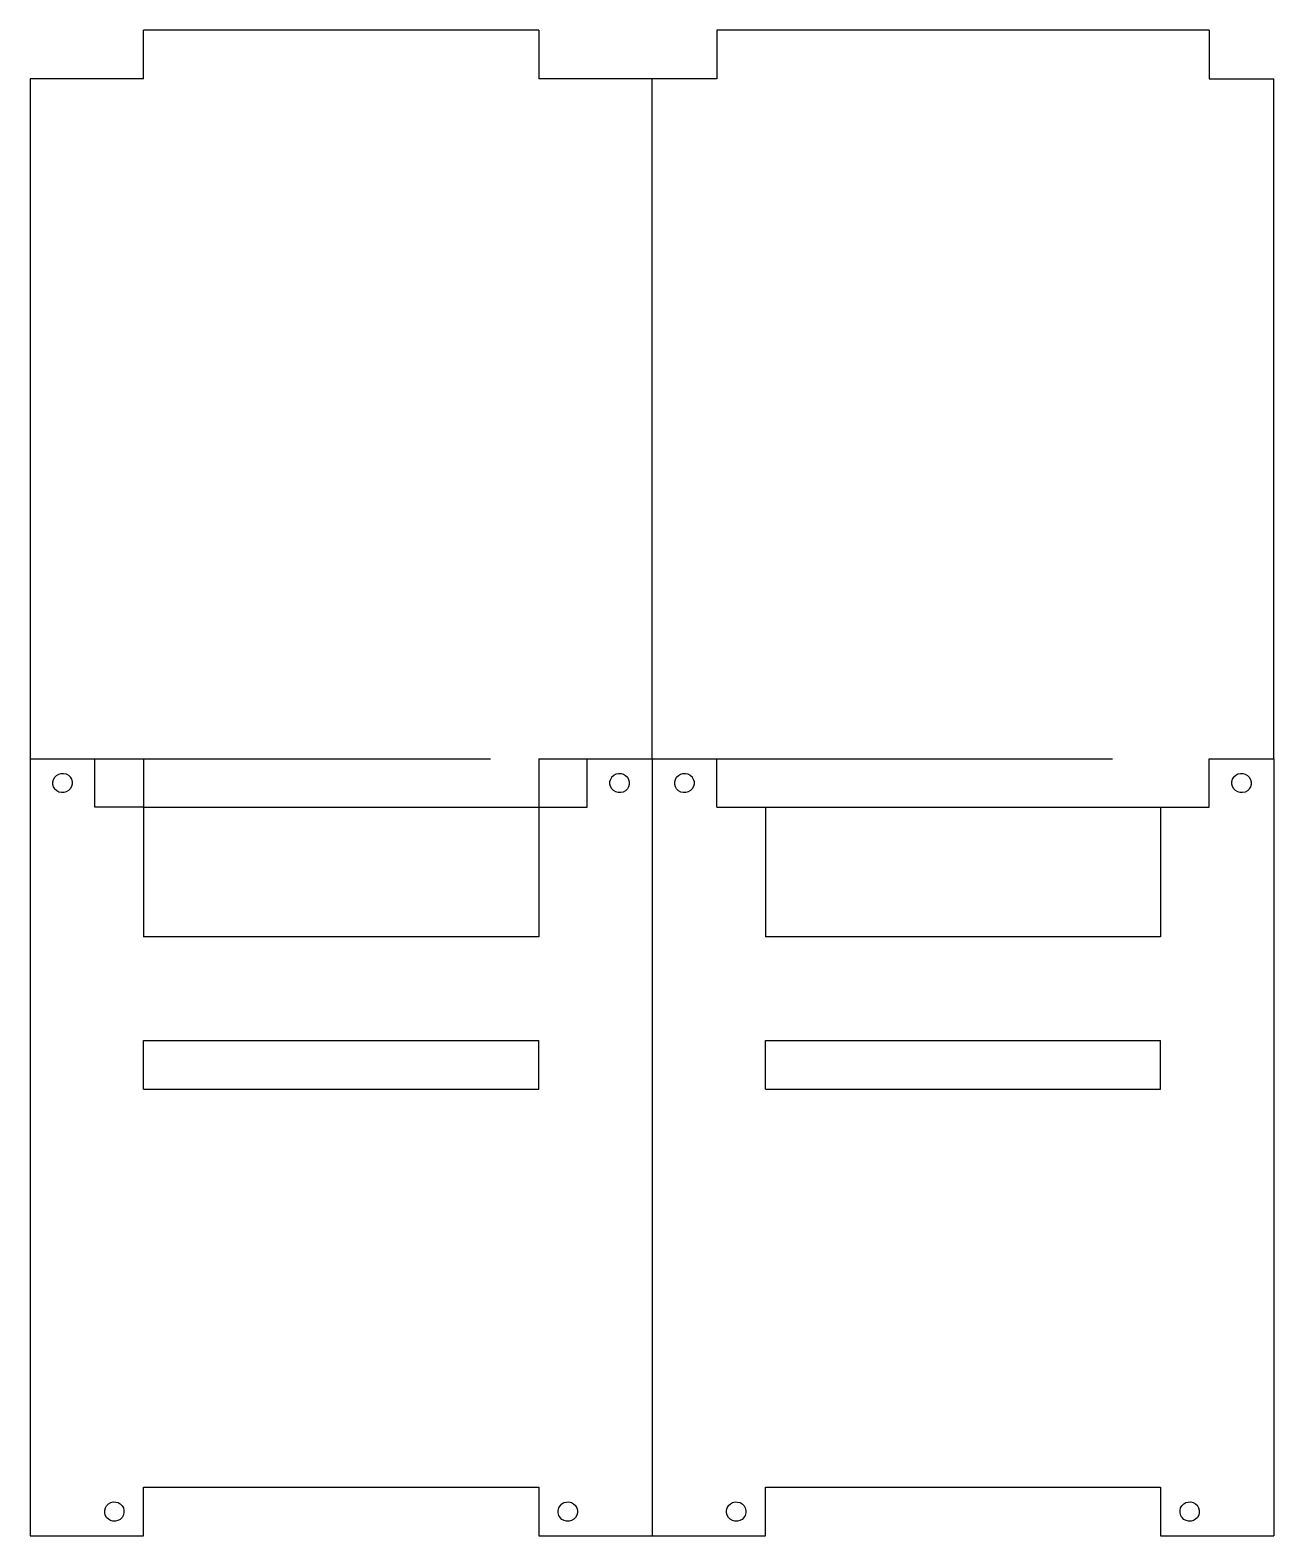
# Model space of a CAD drawing. Header units: metres. Extents: x 419 to 611, y -120 to 112.
import ezdxf

# ---------------------------------------------------------------- set-up
doc = ezdxf.new("R2010")
doc.units = ezdxf.units.M

msp = doc.modelspace()

# ---------------------------------------------------------------- linework, layer by layer
at = {"layer": 'Layer0'}
for p, q in [((436.44, 105), (436.44, 112.5)), ((497.44, 112.5), (436.44, 112.5)), ((497.44, 112.5), (497.44, 105)), ((600.94, 112.5), (524.94, 112.5)), ((524.94, 112.5), (524.94, 105)), ((600.94, 112.5), (600.94, 105)), ((418.94, 105), (418.94, 0)), ((436.44, 105), (418.94, 105)), ((514.94, 105), (497.44, 105)), ((524.94, 105), (514.94, 105)), ((514.94, 0), (514.94, 105)), ((600.94, 105), (610.94, 105)), ((610.94, 0), (610.94, 105)), ((418.94, 0), (418.94, -120)), ((418.94, 0), (428.94, 0)), ((423.35, -2.37), (423.72, -2.27)), ((423.72, -2.27), (424.11, -2.26)), ((424.11, -2.26), (424.49, -2.36)), ((428.94, 0), (436.44, 0)), ((428.94, -7.5), (428.94, 0)), ((436.44, 0), (490, 0)), ((436.44, 0), (436.44, -7.5)), ((497.44, 0), (497.44, -7.5)), ((497.44, 0), (504.94, 0)), ((504.94, -7.5), (504.94, 0)), ((504.94, 0), (514.94, 0)), ((509.38, -2.36), (509.76, -2.26)), ((509.76, -2.26), (510.15, -2.27)), ((510.15, -2.27), (510.52, -2.37)), ((514.94, 0), (524.94, 0)), ((514.94, 0), (514.94, -120)), ((519.35, -2.37), (519.72, -2.27)), ((519.72, -2.27), (520.11, -2.26)), ((520.11, -2.26), (520.49, -2.36)), ((524.94, 0), (586, 0)), ((524.94, -7.5), (524.94, 0)), ((600.94, 0), (610.94, 0)), ((600.94, -7.5), (600.94, 0)), ((605.38, -2.36), (605.76, -2.26)), ((605.76, -2.26), (606.15, -2.27)), ((606.15, -2.27), (606.52, -2.37)), ((610.94, 0), (610.94, -120)), ((422.45, -3.57), (422.54, -3.19)), ((422.45, -3.96), (422.45, -3.57)), ((422.56, -4.34), (422.45, -3.96)), ((422.54, -3.19), (422.74, -2.85)), ((422.74, -4.65), (422.56, -4.34)), ((422.74, -2.85), (423.01, -2.57)), ((422.76, -4.68), (422.74, -4.65)), ((423.01, -2.57), (423.35, -2.37)), ((424.49, -2.36), (424.84, -2.55)), ((424.84, -2.55), (425.12, -2.82)), ((425.12, -2.82), (425.13, -2.85)), ((425.13, -2.85), (425.31, -3.16)), ((425.33, -4.31), (425.14, -4.65)), ((425.31, -3.16), (425.42, -3.54)), ((425.42, -3.93), (425.33, -4.31)), ((425.42, -3.54), (425.42, -3.93)), ((508.45, -3.54), (508.56, -3.16)), ((508.45, -3.93), (508.45, -3.54)), ((508.54, -4.31), (508.45, -3.93)), ((508.74, -4.65), (508.54, -4.31)), ((508.56, -3.16), (508.74, -2.85)), ((508.74, -2.85), (508.76, -2.82)), ((508.76, -2.82), (509.04, -2.55)), ((509.04, -2.55), (509.38, -2.36)), ((510.52, -2.37), (510.86, -2.57)), ((510.86, -2.57), (511.14, -2.85)), ((511.13, -4.65), (511.12, -4.68)), ((511.31, -4.34), (511.13, -4.65)), ((511.14, -2.85), (511.33, -3.19)), ((511.42, -3.96), (511.31, -4.34)), ((511.33, -3.19), (511.42, -3.57)), ((511.42, -3.57), (511.42, -3.96)), ((518.45, -3.57), (518.54, -3.19)), ((518.45, -3.96), (518.45, -3.57)), ((518.56, -4.34), (518.45, -3.96)), ((518.54, -3.19), (518.74, -2.85)), ((518.74, -4.65), (518.56, -4.34)), ((518.74, -2.85), (519.01, -2.57)), ((518.76, -4.68), (518.74, -4.65)), ((519.01, -2.57), (519.35, -2.37)), ((520.49, -2.36), (520.84, -2.55)), ((520.84, -2.55), (521.12, -2.82)), ((521.12, -2.82), (521.13, -2.85)), ((521.13, -2.85), (521.31, -3.16)), ((521.33, -4.31), (521.14, -4.65)), ((521.31, -3.16), (521.42, -3.54)), ((521.42, -3.93), (521.33, -4.31)), ((521.42, -3.54), (521.42, -3.93)), ((604.45, -3.54), (604.56, -3.16)), ((604.45, -3.93), (604.45, -3.54)), ((604.54, -4.31), (604.45, -3.93)), ((604.74, -4.65), (604.54, -4.31)), ((604.56, -3.16), (604.74, -2.85)), ((604.74, -2.85), (604.76, -2.82)), ((604.76, -2.82), (605.04, -2.55)), ((605.04, -2.55), (605.38, -2.36)), ((606.52, -2.37), (606.86, -2.57)), ((606.86, -2.57), (607.14, -2.85)), ((607.13, -4.65), (607.12, -4.68)), ((607.31, -4.34), (607.13, -4.65)), ((607.14, -2.85), (607.33, -3.19)), ((607.42, -3.96), (607.31, -4.34)), ((607.33, -3.19), (607.42, -3.57)), ((607.42, -3.57), (607.42, -3.96)), ((423.04, -4.95), (422.76, -4.68)), ((423.38, -5.14), (423.04, -4.95)), ((423.76, -5.24), (423.38, -5.14)), ((424.15, -5.23), (423.76, -5.24)), ((424.52, -5.13), (424.15, -5.23)), ((424.86, -4.93), (424.52, -5.13)), ((425.14, -4.65), (424.86, -4.93)), ((509.01, -4.93), (508.74, -4.65)), ((509.35, -5.13), (509.01, -4.93)), ((509.72, -5.23), (509.35, -5.13)), ((510.11, -5.24), (509.72, -5.23)), ((510.49, -5.14), (510.11, -5.24)), ((510.84, -4.95), (510.49, -5.14)), ((511.12, -4.68), (510.84, -4.95)), ((519.04, -4.95), (518.76, -4.68)), ((519.38, -5.14), (519.04, -4.95)), ((519.76, -5.24), (519.38, -5.14)), ((520.15, -5.23), (519.76, -5.24)), ((520.52, -5.13), (520.15, -5.23)), ((520.86, -4.93), (520.52, -5.13)), ((521.14, -4.65), (520.86, -4.93)), ((605.01, -4.93), (604.74, -4.65)), ((605.35, -5.13), (605.01, -4.93)), ((605.72, -5.23), (605.35, -5.13)), ((606.11, -5.24), (605.72, -5.23)), ((606.49, -5.14), (606.11, -5.24)), ((606.84, -4.95), (606.49, -5.14)), ((607.12, -4.68), (606.84, -4.95)), ((436.44, -7.5), (428.94, -7.5)), ((436.44, -7.5), (497.44, -7.5)), ((436.44, -7.5), (436.44, -27.5)), ((497.44, -7.5), (504.94, -7.5)), ((497.44, -7.5), (497.44, -27.5)), ((524.94, -7.5), (532.44, -7.5)), ((532.44, -7.5), (593.44, -7.5)), ((532.44, -7.5), (532.44, -27.5)), ((593.44, -7.5), (600.94, -7.5)), ((593.44, -7.5), (593.44, -27.5)), ((497.44, -27.5), (436.44, -27.5)), ((593.44, -27.5), (532.44, -27.5)), ((436.44, -43.5), (497.44, -43.5)), ((436.44, -51), (436.44, -43.5)), ((497.44, -51), (497.44, -43.5)), ((532.44, -51), (532.44, -43.5)), ((532.44, -43.5), (593.44, -43.5)), ((593.44, -51), (593.44, -43.5)), ((436.44, -51), (497.44, -51)), ((532.44, -51), (593.44, -51)), ((436.44, -120), (436.44, -112.5)), ((436.44, -112.5), (497.44, -112.5)), ((497.44, -112.5), (497.44, -120)), ((532.44, -112.5), (593.44, -112.5)), ((532.44, -120), (532.44, -112.5)), ((593.44, -112.5), (593.44, -120)), ((430.45, -116.04), (430.56, -115.66)), ((430.45, -116.43), (430.45, -116.04)), ((430.56, -115.66), (430.74, -115.35)), ((430.74, -115.35), (430.76, -115.32)), ((430.76, -115.32), (431.04, -115.05)), ((431.04, -115.05), (431.38, -114.86)), ((431.38, -114.86), (431.76, -114.76)), ((431.76, -114.76), (432.15, -114.77)), ((432.15, -114.77), (432.52, -114.87)), ((432.52, -114.87), (432.86, -115.07)), ((432.86, -115.07), (433.14, -115.35)), ((433.14, -115.35), (433.33, -115.69)), ((433.33, -115.69), (433.42, -116.07)), ((433.42, -116.07), (433.42, -116.46)), ((500.45, -116.07), (500.54, -115.69)), ((500.45, -116.46), (500.45, -116.07)), ((500.54, -115.69), (500.74, -115.35)), ((500.74, -115.35), (501.01, -115.07)), ((501.01, -115.07), (501.35, -114.87)), ((501.35, -114.87), (501.72, -114.77)), ((501.72, -114.77), (502.11, -114.76)), ((502.11, -114.76), (502.49, -114.86)), ((502.49, -114.86), (502.84, -115.05)), ((502.84, -115.05), (503.12, -115.32)), ((503.12, -115.32), (503.13, -115.35)), ((503.13, -115.35), (503.31, -115.66)), ((503.31, -115.66), (503.42, -116.04)), ((503.42, -116.04), (503.42, -116.43)), ((526.45, -116.04), (526.56, -115.66)), ((526.45, -116.43), (526.45, -116.04)), ((526.56, -115.66), (526.74, -115.35)), ((526.74, -115.35), (526.76, -115.32)), ((526.76, -115.32), (527.04, -115.05)), ((527.04, -115.05), (527.38, -114.86)), ((527.38, -114.86), (527.76, -114.76)), ((527.76, -114.76), (528.15, -114.77)), ((528.15, -114.77), (528.52, -114.87)), ((528.52, -114.87), (528.86, -115.07)), ((528.86, -115.07), (529.14, -115.35)), ((529.14, -115.35), (529.33, -115.69)), ((529.33, -115.69), (529.42, -116.07)), ((529.42, -116.07), (529.42, -116.46)), ((596.45, -116.07), (596.54, -115.69)), ((596.45, -116.46), (596.45, -116.07)), ((596.54, -115.69), (596.74, -115.35)), ((596.74, -115.35), (597.01, -115.07)), ((597.01, -115.07), (597.35, -114.87)), ((597.35, -114.87), (597.72, -114.77)), ((597.72, -114.77), (598.11, -114.76)), ((598.11, -114.76), (598.49, -114.86)), ((598.49, -114.86), (598.84, -115.05)), ((598.84, -115.05), (599.12, -115.32)), ((599.12, -115.32), (599.13, -115.35)), ((599.13, -115.35), (599.31, -115.66)), ((599.31, -115.66), (599.42, -116.04)), ((599.42, -116.04), (599.42, -116.43)), ((430.54, -116.81), (430.45, -116.43)), ((430.74, -117.15), (430.54, -116.81)), ((431.01, -117.43), (430.74, -117.15)), ((431.35, -117.63), (431.01, -117.43)), ((431.72, -117.73), (431.35, -117.63)), ((432.11, -117.74), (431.72, -117.73)), ((432.49, -117.64), (432.11, -117.74)), ((432.84, -117.45), (432.49, -117.64)), ((433.12, -117.18), (432.84, -117.45)), ((433.13, -117.15), (433.12, -117.18)), ((433.31, -116.84), (433.13, -117.15)), ((433.42, -116.46), (433.31, -116.84)), ((500.56, -116.84), (500.45, -116.46)), ((500.74, -117.15), (500.56, -116.84)), ((500.76, -117.18), (500.74, -117.15)), ((501.04, -117.45), (500.76, -117.18)), ((501.38, -117.64), (501.04, -117.45)), ((501.76, -117.74), (501.38, -117.64)), ((502.15, -117.73), (501.76, -117.74)), ((502.52, -117.63), (502.15, -117.73)), ((502.86, -117.43), (502.52, -117.63)), ((503.14, -117.15), (502.86, -117.43)), ((503.33, -116.81), (503.14, -117.15)), ((503.42, -116.43), (503.33, -116.81)), ((526.54, -116.81), (526.45, -116.43)), ((526.74, -117.15), (526.54, -116.81)), ((527.01, -117.43), (526.74, -117.15)), ((527.35, -117.63), (527.01, -117.43)), ((527.72, -117.73), (527.35, -117.63)), ((528.11, -117.74), (527.72, -117.73)), ((528.49, -117.64), (528.11, -117.74)), ((528.84, -117.45), (528.49, -117.64)), ((529.12, -117.18), (528.84, -117.45)), ((529.13, -117.15), (529.12, -117.18)), ((529.31, -116.84), (529.13, -117.15)), ((529.42, -116.46), (529.31, -116.84)), ((596.56, -116.84), (596.45, -116.46)), ((596.74, -117.15), (596.56, -116.84)), ((596.76, -117.18), (596.74, -117.15)), ((597.04, -117.45), (596.76, -117.18)), ((597.38, -117.64), (597.04, -117.45)), ((597.76, -117.74), (597.38, -117.64)), ((598.15, -117.73), (597.76, -117.74)), ((598.52, -117.63), (598.15, -117.73)), ((598.86, -117.43), (598.52, -117.63)), ((599.14, -117.15), (598.86, -117.43)), ((599.33, -116.81), (599.14, -117.15)), ((599.42, -116.43), (599.33, -116.81)), ((418.94, -120), (436.44, -120)), ((497.44, -120), (514.94, -120)), ((514.94, -120), (532.44, -120)), ((593.44, -120), (610.94, -120))]:
    msp.add_line(p, q, dxfattribs=at)

doc.saveas('drawing.dxf')
